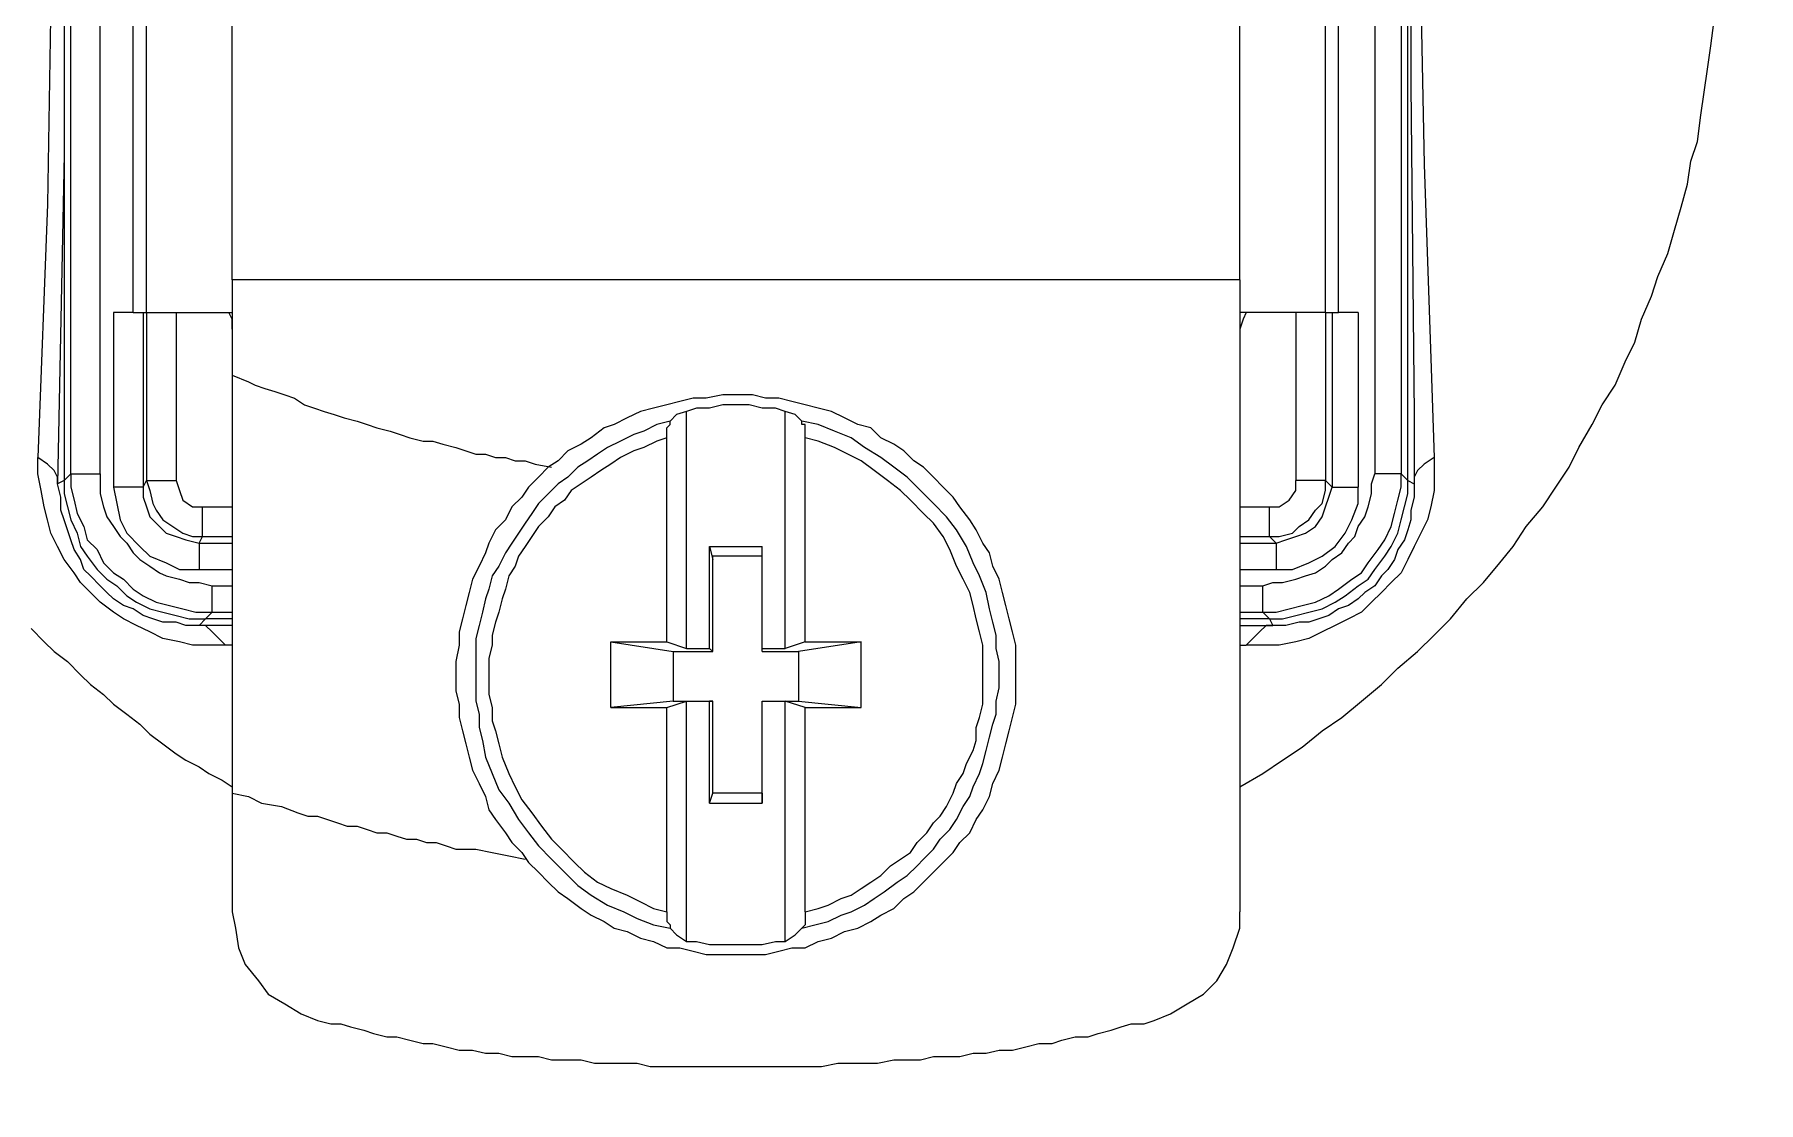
# Model space of a CAD drawing. Header units: millimetres. Extents: x 591978 to 1200763, y 19941 to 205918.
# Drawn here: x 1141454 to 1142012, y 77751 to 78097 of the extents above; entities that cross this region are included whole.
import ezdxf

# ---------------------------------------------------------------- set-up
doc = ezdxf.new("R2010")
doc.units = ezdxf.units.MM
doc.header["$LTSCALE"] = 790
doc.header["$MEASUREMENT"] = 0
doc.layers.add('0_AC_TOILET EX.A DUCT', color=21, linetype='Continuous', lineweight=13)
doc.layers.add('P', color=7, linetype='Continuous', lineweight=20)
doc.layers.add('WALL-EDGE', color=1, linetype='Continuous')

# ---------------------------------------------------------------- blocks, each defined once
blk = doc.blocks.new('274150p')
at = {"layer": 'P', "color": 40, "linetype": 'Continuous', "lineweight": -2}
for p, q in [((-43.45, 58.24, 0), (-43.45, -50.6, 0)), ((-43.45, 58.24, 0), (-43.45, -50.6, 0)), ((94.03, -50.6, 0), (94.03, 58.24, 0)), ((94.03, -50.6, 0), (94.03, 58.24, 0)), ((-42.78, -49.93, 0), (-42.78, 57.56, 0)), ((-39.75, -49.93, 0), (-39.75, 57.56, 0)), ((90.66, 57.56, 0), (90.66, -49.93, 0)), ((93.35, 57.56, 0), (93.35, -49.93, 0)), ((-36.38, -33.42, 0), (-36.38, 41.05, 0)), ((-35.03, -33.42, 0), (-35.03, 41.05, 0)), ((85.6, -33.42, 0), (85.6, 41.05, 0)), ((86.95, -33.42, 0), (86.95, 41.05, 0)), ((-26.27, -23.64, 0), (-26.27, 31.62, 0)), ((76.84, -23.64, 0), (76.84, 31.62, 0)), ((94.36, 15.11, 0), (94.36, -10.17, 0)), ((-43.45, 12.07, 0), (-43.45, -17.24, 0)), ((-44.8, -1.07, 0), (-45.14, -22.3, 0)), ((95.37, -1.07, 0), (95.71, -18.25, 0)), ((125.03, -6.12, 0), (125.36, -3.76, 0)), ((124.69, -8.48, 0), (125.03, -6.12, 0)), ((124.35, -10.84, 0), (124.69, -8.48, 0)), ((94.36, -10.17, 0), (94.7, -43.86, 0)), ((124.01, -13.2, 0), (124.35, -10.84, 0)), ((123.68, -15.89, 0), (124.01, -13.2, 0)), ((-43.45, -17.24, 0), (-44.13, -50.94, 0)), ((123, -17.92, 0), (123.68, -15.89, 0)), ((95.71, -18.25, 0), (96.38, -38.13, 0)), ((122.67, -20.28, 0), (123, -17.92, 0)), ((121.99, -22.63, 0), (122.67, -20.28, 0)), ((-45.14, -22.3, 0), (-46.15, -48.24, 0)), ((121.32, -24.99, 0), (121.99, -22.63, 0)), ((-26.27, -30.05, 0), (-26.27, -23.64, 0)), ((76.84, -30.05, 0), (76.84, -23.64, 0)), ((120.65, -27.35, 0), (121.32, -24.99, 0)), ((119.63, -29.71, 0), (120.65, -27.35, 0)), ((118.96, -31.73, 0), (119.63, -29.71, 0)), ((76.84, -30.05, 0), (-26.27, -30.05, 0)), ((-26.27, -30.05, 0), (-26.27, -39.82, 0)), ((76.84, -30.05, 0), (76.84, -94.74, 0)), ((117.95, -34.09, 0), (118.96, -31.73, 0)), ((-38.4, -33.42, 0), (-38.4, -51.28, 0)), ((-36.38, -33.42, 0), (-38.4, -33.42, 0)), ((-36.38, -33.42, 0), (-35.03, -33.42, 0)), ((-35.37, -33.42, 0), (-35.37, -51.28, 0)), ((-35.03, -33.42, 0), (-35.03, -50.6, 0)), ((-35.03, -33.42, 0), (-26.27, -33.42, 0)), ((-32, -33.42, 0), (-32, -50.6, 0)), ((-26.27, -34.09, 0), (-26.61, -33.42, 0)), ((85.6, -33.42, 0), (76.84, -33.42, 0)), ((77.51, -33.42, 0), (77.18, -34.09, 0)), ((82.57, -33.42, 0), (82.57, -50.6, 0)), ((85.6, -33.42, 0), (86.95, -33.42, 0)), ((85.6, -33.42, 0), (85.6, -50.6, 0)), ((86.28, -33.42, 0), (86.28, -51.28, 0)), ((88.97, -33.42, 0), (86.95, -33.42, 0)), ((88.97, -33.42, 0), (88.97, -51.28, 0)), ((-26.27, -35.1, 0), (-26.27, -34.09, 0)), ((77.18, -34.09, 0), (76.84, -35.1, 0)), ((117.28, -36.45, 0), (117.95, -34.09, 0)), ((116.26, -38.47, 0), (117.28, -36.45, 0)), ((96.38, -38.13, 0), (96.72, -48.24, 0)), ((115.25, -40.83, 0), (116.26, -38.47, 0)), ((-26.27, -39.82, 0), (-26.27, -82.61, 0)), ((-26.27, -39.82, 0), (-24.58, -40.49, 0)), ((-24.58, -40.49, 0), (-23.91, -40.83, 0)), ((-23.91, -40.83, 0), (-22.9, -41.17, 0)), ((-22.9, -41.17, 0), (-21.89, -41.5, 0)), ((-21.89, -41.5, 0), (-20.88, -41.84, 0)), ((-20.88, -41.84, 0), (-19.87, -42.18, 0)), ((-19.87, -42.18, 0), (-18.86, -42.85, 0)), ((20.9, -42.18, 0), (19.56, -42.51, 0)), ((22.25, -42.18, 0), (20.9, -42.18, 0)), ((23.94, -41.84, 0), (22.25, -42.18, 0)), ((25.29, -41.84, 0), (23.94, -41.84, 0)), ((26.97, -41.84, 0), (25.29, -41.84, 0)), ((28.32, -42.18, 0), (26.97, -41.84, 0)), ((29.67, -42.18, 0), (28.32, -42.18, 0)), ((31.01, -42.51, 0), (29.67, -42.18, 0)), ((113.91, -42.85, 0), (115.25, -40.83, 0)), ((-18.86, -42.85, 0), (-17.85, -43.19, 0)), ((-17.85, -43.19, 0), (-16.83, -43.53, 0)), ((-16.83, -43.53, 0), (-15.82, -43.86, 0)), ((-15.82, -43.86, 0), (-14.81, -44.2, 0)), ((15.51, -43.53, 0), (14.17, -44.2, 0)), ((16.86, -43.19, 0), (15.51, -43.53, 0)), ((18.21, -42.85, 0), (16.86, -43.19, 0)), ((19.56, -42.51, 0), (18.21, -42.85, 0)), ((19.22, -43.86, 0), (18.55, -44.54, 0)), ((20.23, -43.53, 0), (19.22, -43.86, 0)), ((21.24, -43.19, 0), (20.23, -43.53, 0)), ((20.23, -67.79, 0), (20.23, -43.53, 0)), ((22.59, -43.19, 0), (21.24, -43.19, 0)), ((23.94, -42.85, 0), (22.59, -43.19, 0)), ((25.29, -42.85, 0), (23.94, -42.85, 0)), ((26.63, -42.85, 0), (25.29, -42.85, 0)), ((27.98, -43.19, 0), (26.63, -42.85, 0)), ((29.33, -43.19, 0), (27.98, -43.19, 0)), ((30.34, -43.53, 0), (29.33, -43.19, 0)), ((31.35, -43.86, 0), (30.34, -43.53, 0)), ((30.34, -67.79, 0), (30.34, -43.53, 0)), ((32.36, -42.85, 0), (31.01, -42.51, 0)), ((32.02, -44.54, 0), (31.35, -43.86, 0)), ((33.71, -43.19, 0), (32.36, -42.85, 0)), ((35.06, -43.53, 0), (33.71, -43.19, 0)), ((36.41, -44.2, 0), (35.06, -43.53, 0)), ((94.7, -43.86, 0), (94.7, -50.94, 0)), ((112.9, -44.87, 0), (113.91, -42.85, 0)), ((-14.81, -44.2, 0), (-13.46, -44.54, 0)), ((-13.46, -44.54, 0), (-12.45, -44.87, 0)), ((-12.45, -44.87, 0), (-11.44, -45.21, 0)), ((-11.44, -45.21, 0), (-10.1, -45.55, 0)), ((-10.1, -45.55, 0), (-9.08, -45.88, 0)), ((11.81, -45.21, 0), (10.46, -46.22, 0)), ((12.82, -44.87, 0), (11.81, -45.21, 0)), ((14.17, -44.2, 0), (12.82, -44.87, 0)), ((15.85, -45.55, 0), (14.84, -45.88, 0)), ((17.2, -44.87, 0), (15.85, -45.55, 0)), ((18.55, -44.54, 0), (17.2, -44.87, 0)), ((18.21, -45.21, 0), (18.55, -44.87, 0)), ((18.21, -45.88, 0), (18.21, -45.21, 0)), ((18.55, -44.87, 0), (18.55, -44.54, 0)), ((18.55, -44.87, 0), (18.55, -44.87, 0)), ((32.02, -44.87, 0), (32.02, -44.54, 0)), ((33.71, -44.87, 0), (32.02, -44.54, 0)), ((32.36, -44.87, 0), (32.02, -44.87, 0)), ((32.36, -45.21, 0), (32.36, -44.87, 0)), ((32.36, -45.88, 0), (32.36, -45.21, 0)), ((35.39, -45.55, 0), (33.71, -44.87, 0)), ((37.08, -46.22, 0), (35.39, -45.55, 0)), ((37.75, -44.87, 0), (36.41, -44.2, 0)), ((39.1, -45.21, 0), (37.75, -44.87, 0)), ((40.11, -46.22, 0), (39.1, -45.21, 0)), ((111.55, -47.23, 0), (112.9, -44.87, 0)), ((-9.08, -45.88, 0), (-8.07, -46.22, 0)), ((-8.07, -46.22, 0), (-6.73, -46.56, 0)), ((-6.73, -46.56, 0), (-5.71, -46.56, 0)), ((-5.71, -46.56, 0), (-4.7, -46.89, 0)), ((-4.7, -46.89, 0), (-3.36, -47.23, 0)), ((-3.36, -47.23, 0), (-2.35, -47.57, 0)), ((-2.35, -47.57, 0), (-1.33, -47.91, 0)), ((8.1, -47.57, 0), (7.09, -48.58, 0)), ((9.45, -46.89, 0), (8.1, -47.57, 0)), ((10.46, -46.22, 0), (9.45, -46.89, 0)), ((12.14, -47.23, 0), (11.13, -47.91, 0)), ((13.49, -46.56, 0), (12.14, -47.23, 0)), ((14.84, -45.88, 0), (13.49, -46.56, 0)), ((14.84, -47.57, 0), (13.49, -48.24, 0)), ((15.85, -47.23, 0), (14.84, -47.57, 0)), ((17.2, -46.56, 0), (15.85, -47.23, 0)), ((18.21, -46.22, 0), (17.2, -46.56, 0)), ((18.21, -46.22, 0), (18.21, -45.88, 0)), ((18.21, -67.11, 0), (18.21, -46.22, 0)), ((32.36, -46.22, 0), (32.36, -45.88, 0)), ((33.71, -46.56, 0), (32.36, -46.22, 0)), ((32.36, -67.11, 0), (32.36, -46.22, 0)), ((35.39, -47.23, 0), (33.71, -46.56, 0)), ((36.74, -47.91, 0), (35.39, -47.23, 0)), ((38.43, -47.23, 0), (37.08, -46.22, 0)), ((40.11, -48.24, 0), (38.43, -47.23, 0)), ((41.46, -46.89, 0), (40.11, -46.22, 0)), ((42.47, -47.57, 0), (41.46, -46.89, 0)), ((43.48, -48.58, 0), (42.47, -47.57, 0)), ((110.54, -49.25, 0), (111.55, -47.23, 0)), ((-45.14, -48.92, 0), (-46.15, -48.24, 0)), ((-46.15, -49.93, 0), (-46.15, -48.24, 0)), ((-44.47, -49.59, 0), (-45.14, -48.92, 0)), ((-1.33, -47.91, 0), (-0.32, -47.91, 0)), ((-0.32, -47.91, 0), (0.69, -48.24, 0)), ((0.69, -48.24, 0), (1.7, -48.24, 0)), ((1.7, -48.24, 0), (2.71, -48.58, 0)), ((2.71, -48.58, 0), (3.72, -48.58, 0)), ((3.72, -48.58, 0), (4.73, -48.92, 0)), ((4.73, -48.92, 0), (6.42, -49.25, 0)), ((6.08, -49.25, 0), (5.07, -50.26, 0)), ((7.09, -48.58, 0), (6.08, -49.25, 0)), ((9.11, -49.25, 0), (8.1, -50.26, 0)), ((10.12, -48.58, 0), (9.11, -49.25, 0)), ((11.13, -47.91, 0), (10.12, -48.58, 0)), ((12.48, -48.92, 0), (11.47, -49.59, 0)), ((13.49, -48.24, 0), (12.48, -48.92, 0)), ((38.09, -48.58, 0), (36.74, -47.91, 0)), ((39.44, -49.59, 0), (38.09, -48.58, 0)), ((41.46, -49.25, 0), (40.11, -48.24, 0)), ((42.81, -50.26, 0), (41.46, -49.25, 0)), ((44.49, -49.25, 0), (43.48, -48.58, 0)), ((45.5, -50.26, 0), (44.49, -49.25, 0)), ((95.71, -48.92, 0), (95.04, -49.59, 0)), ((96.72, -48.24, 0), (95.71, -48.92, 0)), ((96.72, -48.24, 0), (96.72, -49.93, 0)), ((109.19, -51.28, 0), (110.54, -49.25, 0)), ((-45.81, -51.61, 0), (-46.15, -49.93, 0)), ((-44.13, -50.26, 0), (-44.47, -49.59, 0)), ((-44.13, -50.94, 0), (-44.13, -50.26, 0)), ((-43.45, -50.6, 0), (-44.13, -50.94, 0)), ((-43.79, -52.29, 0), (-44.13, -50.94, 0)), ((-42.78, -49.93, 0), (-43.45, -50.6, 0)), ((-43.45, -50.6, 0), (-43.45, -51.95, 0)), ((-43.45, -50.6, 0), (-43.45, -51.95, 0)), ((-42.78, -49.93, 0), (-39.75, -49.93, 0)), ((-42.78, -49.93, 0), (-42.78, -51.28, 0)), ((-39.75, -49.93, 0), (-39.75, -50.94, 0)), ((-39.75, -50.94, 0), (-39.75, -51.95, 0)), ((-35.37, -51.28, 0), (-35.03, -50.6, 0)), ((-35.03, -50.6, 0), (-34.69, -51.61, 0)), ((-35.03, -50.6, 0), (-32, -50.6, 0)), ((-32, -50.6, 0), (-31.66, -51.61, 0)), ((5.07, -50.26, 0), (4.06, -51.28, 0)), ((7.09, -50.94, 0), (6.08, -51.95, 0)), ((8.1, -50.26, 0), (7.09, -50.94, 0)), ((9.45, -50.94, 0), (8.44, -51.61, 0)), ((10.46, -50.26, 0), (9.45, -50.94, 0)), ((11.47, -49.59, 0), (10.46, -50.26, 0)), ((40.79, -50.6, 0), (39.44, -49.59, 0)), ((42.13, -51.61, 0), (40.79, -50.6, 0)), ((44.16, -51.61, 0), (42.81, -50.26, 0)), ((46.51, -51.28, 0), (45.5, -50.26, 0)), ((85.6, -50.6, 0), (82.57, -50.6, 0)), ((82.57, -51.61, 0), (82.57, -50.6, 0)), ((82.57, -50.6, 0), (82.57, -50.6, 0)), ((85.6, -51.61, 0), (85.6, -50.6, 0)), ((86.28, -51.28, 0), (85.6, -50.6, 0)), ((90.32, -50.94, 0), (90.66, -49.93, 0)), ((90.32, -51.95, 0), (90.32, -50.94, 0)), ((93.35, -49.93, 0), (90.66, -49.93, 0)), ((90.66, -49.93, 0), (90.66, -49.93, 0)), ((93.35, -51.28, 0), (93.35, -49.93, 0)), ((93.35, -49.93, 0), (94.03, -50.6, 0)), ((94.03, -51.95, 0), (94.03, -50.6, 0)), ((94.03, -50.6, 0), (94.7, -50.94, 0)), ((94.03, -51.95, 0), (94.03, -50.6, 0)), ((95.04, -49.59, 0), (94.7, -50.26, 0)), ((94.7, -50.26, 0), (94.7, -50.94, 0)), ((94.7, -50.94, 0), (94.7, -52.29, 0)), ((96.72, -49.93, 0), (96.72, -51.61, 0)), ((-45.48, -53.3, 0), (-45.81, -51.61, 0)), ((-43.79, -53.63, 0), (-43.79, -52.29, 0)), ((-43.45, -51.95, 0), (-43.12, -53.3, 0)), ((-43.45, -51.95, 0), (-43.12, -53.3, 0)), ((-42.78, -51.28, 0), (-42.44, -52.62, 0)), ((-42.44, -52.62, 0), (-42.11, -53.97, 0)), ((-39.75, -51.95, 0), (-39.41, -53.3, 0)), ((-35.37, -51.28, 0), (-38.4, -51.28, 0)), ((-38.4, -51.28, 0), (-38.06, -52.96, 0)), ((-35.37, -51.28, 0), (-35.37, -52.29, 0)), ((-35.37, -52.29, 0), (-35.03, -53.3, 0)), ((-34.69, -51.61, 0), (-34.36, -52.96, 0)), ((-31.66, -51.61, 0), (-31.32, -52.62, 0)), ((-31.32, -52.62, 0), (-30.31, -53.3, 0)), ((3.38, -52.29, 0), (2.37, -53.3, 0)), ((4.06, -51.28, 0), (3.38, -52.29, 0)), ((6.08, -51.95, 0), (5.07, -52.96, 0)), ((7.76, -52.62, 0), (6.75, -53.3, 0)), ((8.44, -51.61, 0), (7.76, -52.62, 0)), ((43.14, -52.62, 0), (42.13, -51.61, 0)), ((44.49, -53.97, 0), (43.14, -52.62, 0)), ((45.5, -52.96, 0), (44.16, -51.61, 0)), ((47.52, -52.29, 0), (46.51, -51.28, 0)), ((48.2, -53.3, 0), (47.52, -52.29, 0)), ((80.88, -53.3, 0), (81.89, -52.62, 0)), ((81.89, -52.62, 0), (82.57, -51.61, 0)), ((85.26, -52.96, 0), (85.6, -51.61, 0)), ((85.6, -53.3, 0), (85.94, -52.29, 0)), ((85.94, -52.29, 0), (86.28, -51.28, 0)), ((86.28, -51.28, 0), (86.28, -51.28, 0)), ((86.28, -51.28, 0), (88.97, -51.28, 0)), ((88.97, -52.96, 0), (88.97, -51.28, 0)), ((88.97, -51.28, 0), (88.97, -51.28, 0)), ((89.98, -53.3, 0), (90.32, -51.95, 0)), ((92.68, -53.97, 0), (93.01, -52.62, 0)), ((93.01, -52.62, 0), (93.35, -51.28, 0)), ((93.69, -53.3, 0), (94.03, -51.95, 0)), ((93.69, -53.3, 0), (94.03, -51.95, 0)), ((94.7, -52.29, 0), (94.36, -53.63, 0)), ((96.72, -51.61, 0), (96.38, -53.3, 0)), ((107.84, -53.3, 0), (109.19, -51.28, 0)), ((-45.14, -54.64, 0), (-45.48, -53.3, 0)), ((-44.8, -55.99, 0), (-45.14, -54.64, 0)), ((-43.45, -54.64, 0), (-43.79, -53.63, 0)), ((-43.12, -55.66, 0), (-43.45, -54.64, 0)), ((-43.12, -53.3, 0), (-42.78, -54.64, 0)), ((-43.12, -53.3, 0), (-42.78, -54.64, 0)), ((-42.78, -54.64, 0), (-42.11, -55.99, 0)), ((-42.78, -54.64, 0), (-42.11, -55.99, 0)), ((-42.11, -53.97, 0), (-41.43, -55.32, 0)), ((-39.41, -53.3, 0), (-39.07, -54.31, 0)), ((-39.07, -54.31, 0), (-38.4, -55.32, 0)), ((-38.06, -52.96, 0), (-37.73, -54.64, 0)), ((-37.73, -54.64, 0), (-37.05, -55.99, 0)), ((-35.03, -53.3, 0), (-34.69, -54.31, 0)), ((-34.69, -54.31, 0), (-33.68, -55.32, 0)), ((-34.36, -52.96, 0), (-34.02, -53.63, 0)), ((-34.02, -53.63, 0), (-33.35, -54.64, 0)), ((-33.35, -54.64, 0), (-32.33, -55.32, 0)), ((-30.31, -53.3, 0), (-29.3, -53.3, 0)), ((-29.3, -56.33, 0), (-29.3, -53.3, 0)), ((-29.3, -53.3, 0), (-26.27, -53.3, 0)), ((1.7, -54.64, 0), (0.69, -55.66, 0)), ((2.37, -53.3, 0), (1.7, -54.64, 0)), ((4.39, -53.97, 0), (3.72, -54.98, 0)), ((5.07, -52.96, 0), (4.39, -53.97, 0)), ((6.08, -54.31, 0), (5.07, -55.32, 0)), ((6.75, -53.3, 0), (6.08, -54.31, 0)), ((45.5, -54.98, 0), (44.49, -53.97, 0)), ((46.85, -54.31, 0), (45.5, -52.96, 0)), ((47.86, -55.66, 0), (46.85, -54.31, 0)), ((49.21, -54.64, 0), (48.2, -53.3, 0)), ((49.88, -55.66, 0), (49.21, -54.64, 0)), ((76.84, -53.3, 0), (79.87, -53.3, 0)), ((79.87, -56.33, 0), (79.87, -53.3, 0)), ((79.87, -53.3, 0), (80.88, -53.3, 0)), ((82.91, -55.32, 0), (83.92, -54.64, 0)), ((83.92, -54.64, 0), (84.59, -53.63, 0)), ((84.59, -53.63, 0), (85.26, -52.96, 0)), ((84.59, -55.32, 0), (85.26, -54.31, 0)), ((85.26, -54.31, 0), (85.6, -53.3, 0)), ((87.62, -55.99, 0), (88.3, -54.64, 0)), ((88.3, -54.64, 0), (88.97, -52.96, 0)), ((88.97, -55.32, 0), (89.64, -54.31, 0)), ((89.64, -54.31, 0), (89.98, -53.3, 0)), ((92.34, -55.32, 0), (92.68, -53.97, 0)), ((93.01, -55.99, 0), (93.35, -54.64, 0)), ((93.01, -55.99, 0), (93.35, -54.64, 0)), ((93.35, -54.64, 0), (93.69, -53.3, 0)), ((93.35, -54.64, 0), (93.69, -53.3, 0)), ((94.36, -54.64, 0), (94.03, -55.66, 0)), ((94.36, -53.63, 0), (94.36, -54.64, 0)), ((96.05, -54.64, 0), (95.37, -55.99, 0)), ((96.38, -53.3, 0), (96.05, -54.64, 0)), ((106.16, -55.32, 0), (107.84, -53.3, 0)), ((-44.13, -57.34, 0), (-44.8, -55.99, 0)), ((-42.78, -56.67, 0), (-43.12, -55.66, 0)), ((-42.11, -55.99, 0), (-41.77, -57.34, 0)), ((-42.11, -55.99, 0), (-41.77, -57.34, 0)), ((-41.43, -55.32, 0), (-41.1, -56.67, 0)), ((-38.4, -55.32, 0), (-37.73, -56.33, 0)), ((-37.73, -56.33, 0), (-37.05, -57, 0)), ((-37.05, -55.99, 0), (-35.7, -57.34, 0)), ((-33.68, -55.32, 0), (-33.01, -55.99, 0)), ((-33.01, -55.99, 0), (-32, -56.33, 0)), ((-32.33, -55.32, 0), (-31.32, -55.99, 0)), ((-32, -56.33, 0), (-30.99, -56.67, 0)), ((-31.32, -55.99, 0), (-30.31, -56.33, 0)), ((-30.31, -56.33, 0), (-29.3, -56.33, 0)), ((-29.64, -57, 0), (-29.3, -56.33, 0)), ((-29.3, -56.33, 0), (-26.27, -56.33, 0)), ((0.69, -55.66, 0), (0.01, -57, 0)), ((3.05, -55.99, 0), (2.37, -57, 0)), ((3.72, -54.98, 0), (3.05, -55.99, 0)), ((4.39, -56.33, 0), (3.72, -57.34, 0)), ((5.07, -55.32, 0), (4.39, -56.33, 0)), ((46.51, -56.33, 0), (45.5, -54.98, 0)), ((47.19, -57.68, 0), (46.51, -56.33, 0)), ((48.87, -57.34, 0), (47.86, -55.66, 0)), ((50.56, -57, 0), (49.88, -55.66, 0)), ((76.84, -56.33, 0), (79.87, -56.33, 0)), ((79.87, -56.33, 0), (80.88, -56.33, 0)), ((80.55, -57, 0), (79.87, -56.33, 0)), ((80.88, -56.33, 0), (82.23, -55.99, 0)), ((81.56, -56.67, 0), (82.57, -56.33, 0)), ((82.23, -55.99, 0), (82.91, -55.32, 0)), ((82.57, -56.33, 0), (83.58, -55.99, 0)), ((83.58, -55.99, 0), (84.59, -55.32, 0)), ((86.61, -57.34, 0), (87.62, -55.99, 0)), ((87.96, -57, 0), (88.63, -56.33, 0)), ((88.63, -56.33, 0), (88.97, -55.32, 0)), ((91.67, -56.67, 0), (92.34, -55.32, 0)), ((92.34, -57.34, 0), (93.01, -55.99, 0)), ((92.34, -57.34, 0), (93.01, -55.99, 0)), ((94.03, -55.66, 0), (93.69, -56.67, 0)), ((95.37, -55.99, 0), (94.7, -57.34, 0)), ((104.81, -57.34, 0), (106.16, -55.32, 0)), ((-43.45, -58.69, 0), (-44.13, -57.34, 0)), ((-42.44, -57.68, 0), (-42.78, -56.67, 0)), ((-41.77, -58.69, 0), (-42.44, -57.68, 0)), ((-41.77, -57.34, 0), (-41.1, -58.35, 0)), ((-41.77, -57.34, 0), (-41.1, -58.35, 0)), ((-41.1, -56.67, 0), (-40.08, -57.68, 0)), ((-40.08, -57.68, 0), (-39.41, -59.03, 0)), ((-37.05, -57, 0), (-36.38, -58.01, 0)), ((-36.38, -58.01, 0), (-35.7, -58.69, 0)), ((-35.7, -57.34, 0), (-34.69, -58.35, 0)), ((-30.99, -56.67, 0), (-29.64, -57, 0)), ((-29.64, -57, 0), (-29.64, -59.7, 0)), ((-29.64, -57, 0), (-26.27, -57, 0)), ((-29.64, -57, 0), (-29.64, -57, 0)), ((-0.32, -58.01, 0), (-1, -59.36, 0)), ((0.01, -57, 0), (-0.32, -58.01, 0)), ((1.7, -58.01, 0), (1.02, -59.36, 0)), ((2.37, -57, 0), (1.7, -58.01, 0)), ((3.72, -57.34, 0), (3.05, -58.35, 0)), ((22.59, -67.79, 0), (22.59, -57.34, 0)), ((22.59, -57.34, 0), (27.98, -57.34, 0)), ((22.59, -57.34, 0), (22.93, -58.69, 0)), ((27.98, -67.79, 0), (27.98, -57.34, 0)), ((27.98, -58.35, 0), (27.98, -57.34, 0)), ((47.86, -59.36, 0), (47.19, -57.68, 0)), ((49.55, -59.03, 0), (48.87, -57.34, 0)), ((51.23, -58.01, 0), (50.56, -57, 0)), ((51.57, -59.36, 0), (51.23, -58.01, 0)), ((76.84, -57, 0), (80.55, -57, 0)), ((80.55, -57, 0), (81.56, -56.67, 0)), ((80.55, -57, 0), (80.55, -59.7, 0)), ((85.26, -58.35, 0), (86.61, -57.34, 0)), ((86.28, -58.69, 0), (87.29, -58.01, 0)), ((87.29, -58.01, 0), (87.96, -57, 0)), ((89.98, -59.03, 0), (90.99, -57.68, 0)), ((90.99, -57.68, 0), (91.67, -56.67, 0)), ((91.67, -58.35, 0), (92.34, -57.34, 0)), ((91.67, -58.35, 0), (92.34, -57.34, 0)), ((93.01, -57.68, 0), (92.68, -58.69, 0)), ((93.69, -56.67, 0), (93.01, -57.68, 0)), ((94.7, -57.34, 0), (94.03, -58.69, 0)), ((103.46, -59.03, 0), (104.81, -57.34, 0)), ((-42.44, -60.04, 0), (-43.45, -58.69, 0)), ((-41.43, -59.7, 0), (-41.77, -58.69, 0)), ((-40.76, -60.37, 0), (-41.43, -59.7, 0)), ((-41.1, -58.35, 0), (-40.08, -59.7, 0)), ((-41.1, -58.35, 0), (-40.08, -59.7, 0)), ((-40.08, -59.7, 0), (-39.07, -60.71, 0)), ((-40.08, -59.7, 0), (-39.07, -60.71, 0)), ((-39.41, -59.03, 0), (-38.4, -60.04, 0)), ((-35.7, -58.69, 0), (-34.69, -59.36, 0)), ((-34.69, -58.35, 0), (-33.01, -59.03, 0)), ((-34.69, -59.36, 0), (-33.68, -60.04, 0)), ((-33.01, -59.03, 0), (-31.66, -59.7, 0)), ((-31.66, -59.7, 0), (-29.64, -59.7, 0)), ((-29.64, -59.7, 0), (-26.27, -59.7, 0)), ((-29.64, -59.7, 0), (-29.64, -59.7, 0)), ((-1, -59.36, 0), (-1.67, -60.71, 0)), ((1.02, -59.36, 0), (0.35, -60.37, 0)), ((2.71, -59.36, 0), (2.04, -60.37, 0)), ((3.05, -58.35, 0), (2.71, -59.36, 0)), ((27.98, -58.35, 0), (22.93, -58.35, 0)), ((22.93, -68.12, 0), (22.93, -58.35, 0)), ((27.98, -68.12, 0), (27.98, -58.35, 0)), ((48.54, -60.71, 0), (47.86, -59.36, 0)), ((50.22, -60.37, 0), (49.55, -59.03, 0)), ((52.24, -60.71, 0), (51.57, -59.36, 0)), ((76.84, -59.7, 0), (80.55, -59.7, 0)), ((80.55, -59.7, 0), (82.23, -59.7, 0)), ((82.23, -59.7, 0), (83.92, -59.03, 0)), ((83.92, -59.03, 0), (85.26, -58.35, 0)), ((84.59, -60.04, 0), (85.6, -59.36, 0)), ((85.6, -59.36, 0), (86.28, -58.69, 0)), ((89.31, -60.04, 0), (89.98, -59.03, 0)), ((89.98, -60.71, 0), (90.66, -59.7, 0)), ((89.98, -60.71, 0), (90.66, -59.7, 0)), ((90.66, -59.7, 0), (91.67, -58.35, 0)), ((90.66, -59.7, 0), (91.67, -58.35, 0)), ((92, -59.7, 0), (91.33, -60.37, 0)), ((92.68, -58.69, 0), (92, -59.7, 0)), ((94.03, -58.69, 0), (93.35, -60.04, 0)), ((101.78, -61.05, 0), (103.46, -59.03, 0)), ((-41.77, -61.05, 0), (-42.44, -60.04, 0)), ((-40.76, -62.06, 0), (-41.77, -61.05, 0)), ((-39.75, -61.38, 0), (-40.76, -60.37, 0)), ((-39.07, -62.06, 0), (-39.75, -61.38, 0)), ((-39.07, -60.71, 0), (-38.06, -61.38, 0)), ((-39.07, -60.71, 0), (-38.06, -61.38, 0)), ((-38.4, -60.04, 0), (-37.39, -60.71, 0)), ((-38.06, -61.38, 0), (-37.05, -62.4, 0)), ((-38.06, -61.38, 0), (-37.05, -62.4, 0)), ((-37.39, -60.71, 0), (-36.38, -61.72, 0)), ((-36.38, -61.72, 0), (-35.37, -62.4, 0)), ((-33.68, -60.04, 0), (-33.01, -60.37, 0)), ((-33.01, -60.37, 0), (-31.66, -60.71, 0)), ((-31.66, -60.71, 0), (-30.65, -61.05, 0)), ((-30.65, -61.05, 0), (-29.64, -61.05, 0)), ((-29.64, -61.05, 0), (-28.29, -61.38, 0)), ((-28.29, -64.08, 0), (-28.29, -61.38, 0)), ((-28.29, -61.38, 0), (-28.29, -61.38, 0)), ((-28.29, -61.38, 0), (-26.27, -61.38, 0)), ((-1.67, -60.71, 0), (-2.01, -62.06, 0)), ((0.01, -61.72, 0), (-0.32, -62.73, 0)), ((0.35, -60.37, 0), (0.01, -61.72, 0)), ((1.7, -61.72, 0), (1.36, -62.73, 0)), ((2.04, -60.37, 0), (1.7, -61.72, 0)), ((49.21, -62.06, 0), (48.54, -60.71, 0)), ((50.89, -62.06, 0), (50.22, -60.37, 0)), ((52.58, -62.06, 0), (52.24, -60.71, 0)), ((76.84, -61.38, 0), (79.2, -61.38, 0)), ((79.2, -61.38, 0), (80.21, -61.05, 0)), ((79.2, -64.08, 0), (79.2, -61.38, 0)), ((80.21, -61.05, 0), (81.22, -61.05, 0)), ((81.22, -61.05, 0), (82.57, -60.71, 0)), ((82.57, -60.71, 0), (83.58, -60.37, 0)), ((83.58, -60.37, 0), (84.59, -60.04, 0)), ((85.94, -62.4, 0), (86.95, -61.72, 0)), ((86.95, -61.72, 0), (88.3, -60.71, 0)), ((87.62, -62.4, 0), (88.97, -61.38, 0)), ((87.62, -62.4, 0), (88.97, -61.38, 0)), ((88.3, -60.71, 0), (89.31, -60.04, 0)), ((88.97, -61.38, 0), (89.98, -60.71, 0)), ((88.97, -61.38, 0), (89.98, -60.71, 0)), ((90.66, -61.38, 0), (89.64, -62.06, 0)), ((91.33, -60.37, 0), (90.66, -61.38, 0)), ((92.34, -61.05, 0), (91.33, -62.06, 0)), ((93.35, -60.04, 0), (92.34, -61.05, 0)), ((100.09, -62.73, 0), (101.78, -61.05, 0)), ((-39.75, -63.07, 0), (-40.76, -62.06, 0)), ((-38.4, -64.08, 0), (-39.75, -63.07, 0)), ((-38.4, -62.73, 0), (-39.07, -62.06, 0)), ((-37.39, -63.41, 0), (-38.4, -62.73, 0)), ((-36.38, -63.74, 0), (-37.39, -63.41, 0)), ((-37.05, -62.4, 0), (-36.04, -63.07, 0)), ((-37.05, -62.4, 0), (-36.04, -63.07, 0)), ((-36.04, -63.07, 0), (-34.69, -63.74, 0)), ((-36.04, -63.07, 0), (-34.69, -63.74, 0)), ((-35.37, -62.4, 0), (-34.02, -63.07, 0)), ((-34.02, -63.07, 0), (-32.67, -63.41, 0)), ((-32.67, -63.41, 0), (-31.32, -63.74, 0)), ((-2.35, -63.41, 0), (-2.68, -64.75, 0)), ((-2.01, -62.06, 0), (-2.35, -63.41, 0)), ((-0.32, -62.73, 0), (-0.66, -64.08, 0)), ((1.36, -62.73, 0), (1.02, -64.08, 0)), ((49.55, -63.41, 0), (49.21, -62.06, 0)), ((49.88, -64.75, 0), (49.55, -63.41, 0)), ((51.23, -63.74, 0), (50.89, -62.06, 0)), ((52.92, -63.41, 0), (52.58, -62.06, 0)), ((53.25, -64.75, 0), (52.92, -63.41, 0)), ((81.89, -63.74, 0), (83.24, -63.41, 0)), ((83.24, -63.41, 0), (84.59, -63.07, 0)), ((84.59, -63.07, 0), (85.94, -62.4, 0)), ((85.26, -63.74, 0), (86.61, -63.07, 0)), ((85.26, -63.74, 0), (86.61, -63.07, 0)), ((86.61, -63.07, 0), (87.62, -62.4, 0)), ((86.61, -63.07, 0), (87.62, -62.4, 0)), ((87.96, -63.41, 0), (86.95, -63.74, 0)), ((88.97, -62.73, 0), (87.96, -63.41, 0)), ((89.64, -62.06, 0), (88.97, -62.73, 0)), ((90.32, -63.07, 0), (89.31, -64.08, 0)), ((91.33, -62.06, 0), (90.32, -63.07, 0)), ((98.41, -64.75, 0), (100.09, -62.73, 0)), ((-37.39, -64.75, 0), (-38.4, -64.08, 0)), ((-36.04, -65.43, 0), (-37.39, -64.75, 0)), ((-35.37, -64.42, 0), (-36.38, -63.74, 0)), ((-34.36, -64.75, 0), (-35.37, -64.42, 0)), ((-34.69, -63.74, 0), (-33.35, -64.08, 0)), ((-34.69, -63.74, 0), (-33.35, -64.08, 0)), ((-33.35, -65.09, 0), (-34.36, -64.75, 0)), ((-33.35, -64.08, 0), (-32, -64.42, 0)), ((-33.35, -64.08, 0), (-32, -64.42, 0)), ((-32, -65.09, 0), (-33.35, -65.09, 0)), ((-32, -64.42, 0), (-30.65, -64.75, 0)), ((-32, -64.42, 0), (-30.65, -64.75, 0)), ((-30.99, -65.43, 0), (-32, -65.09, 0)), ((-31.32, -63.74, 0), (-29.98, -64.08, 0)), ((-30.65, -64.75, 0), (-28.97, -64.75, 0)), ((-30.65, -64.75, 0), (-28.97, -64.75, 0)), ((-29.98, -64.08, 0), (-28.29, -64.08, 0)), ((-28.97, -64.75, 0), (-29.64, -65.43, 0)), ((-28.29, -64.08, 0), (-28.97, -64.75, 0)), ((-26.27, -64.75, 0), (-28.97, -64.75, 0)), ((-26.27, -64.75, 0), (-28.97, -64.75, 0)), ((-28.29, -64.08, 0), (-26.27, -64.08, 0)), ((-2.68, -64.75, 0), (-3.02, -66.1, 0)), ((-0.66, -64.08, 0), (-1, -65.43, 0)), ((0.69, -65.09, 0), (0.35, -66.44, 0)), ((1.02, -64.08, 0), (0.69, -65.09, 0)), ((50.22, -66.1, 0), (49.88, -64.75, 0)), ((51.57, -65.09, 0), (51.23, -63.74, 0)), ((51.91, -66.44, 0), (51.57, -65.09, 0)), ((53.59, -66.1, 0), (53.25, -64.75, 0)), ((76.84, -64.08, 0), (79.2, -64.08, 0)), ((79.87, -64.75, 0), (76.84, -64.75, 0)), ((79.87, -64.75, 0), (76.84, -64.75, 0)), ((79.2, -64.08, 0), (80.55, -64.08, 0)), ((79.2, -64.08, 0), (79.87, -64.75, 0)), ((79.87, -64.75, 0), (81.22, -64.75, 0)), ((79.87, -64.75, 0), (81.22, -64.75, 0)), ((79.87, -64.75, 0), (80.21, -65.43, 0)), ((80.55, -64.08, 0), (81.89, -63.74, 0)), ((81.22, -64.75, 0), (82.57, -64.42, 0)), ((81.22, -64.75, 0), (82.57, -64.42, 0)), ((82.91, -65.09, 0), (81.56, -65.43, 0)), ((82.57, -64.42, 0), (83.92, -64.08, 0)), ((82.57, -64.42, 0), (83.92, -64.08, 0)), ((83.92, -65.09, 0), (82.91, -65.09, 0)), ((83.92, -64.08, 0), (85.26, -63.74, 0)), ((83.92, -64.08, 0), (85.26, -63.74, 0)), ((84.93, -64.75, 0), (83.92, -65.09, 0)), ((85.94, -64.42, 0), (84.93, -64.75, 0)), ((86.95, -63.74, 0), (85.94, -64.42, 0)), ((87.96, -64.75, 0), (86.61, -65.43, 0)), ((89.31, -64.08, 0), (87.96, -64.75, 0)), ((96.72, -66.44, 0), (98.41, -64.75, 0)), ((-46.82, -65.76, 0), (-45.48, -67.11, 0)), ((-34.69, -66.1, 0), (-36.04, -65.43, 0)), ((-33.35, -66.78, 0), (-34.69, -66.1, 0)), ((-31.66, -67.11, 0), (-33.35, -66.78, 0)), ((-29.64, -65.43, 0), (-30.99, -65.43, 0)), ((-28.97, -65.43, 0), (-29.64, -65.43, 0)), ((-26.27, -65.43, 0), (-29.64, -65.43, 0)), ((-28.29, -66.1, 0), (-28.97, -65.43, 0)), ((-27.62, -66.78, 0), (-28.29, -66.1, 0)), ((-26.94, -67.45, 0), (-27.62, -66.78, 0)), ((-3.02, -66.1, 0), (-3.02, -67.45, 0)), ((-1, -65.43, 0), (-1.33, -66.78, 0)), ((-1.33, -66.78, 0), (-1.33, -68.12, 0)), ((0.35, -66.44, 0), (0.35, -67.45, 0)), ((50.56, -67.45, 0), (50.22, -66.1, 0)), ((51.91, -67.79, 0), (51.91, -66.44, 0)), ((53.93, -67.45, 0), (53.59, -66.1, 0)), ((76.84, -65.43, 0), (80.21, -65.43, 0)), ((78.19, -66.78, 0), (77.51, -67.45, 0)), ((78.86, -66.1, 0), (78.19, -66.78, 0)), ((79.54, -65.43, 0), (78.86, -66.1, 0)), ((80.21, -65.43, 0), (79.54, -65.43, 0)), ((81.56, -65.43, 0), (80.21, -65.43, 0)), ((83.92, -66.78, 0), (82.57, -67.11, 0)), ((85.26, -66.1, 0), (83.92, -66.78, 0)), ((86.61, -65.43, 0), (85.26, -66.1, 0)), ((95.04, -68.12, 0), (96.72, -66.44, 0)), ((-45.48, -67.11, 0), (-44.47, -68.12, 0)), ((-44.47, -68.12, 0), (-43.12, -69.13, 0)), ((-30.31, -67.45, 0), (-31.66, -67.11, 0)), ((-28.63, -67.45, 0), (-30.31, -67.45, 0)), ((-26.94, -67.45, 0), (-28.63, -67.45, 0)), ((-26.27, -67.45, 0), (-26.94, -67.45, 0)), ((-3.02, -67.45, 0), (-3.36, -69.13, 0)), ((-1.33, -68.12, 0), (-1.33, -69.13, 0)), ((0.35, -67.45, 0), (0.01, -68.8, 0)), ((0.01, -68.8, 0), (0.01, -70.15, 0)), ((12.48, -67.11, 0), (18.21, -67.11, 0)), ((12.48, -73.85, 0), (12.48, -67.11, 0)), ((12.48, -67.11, 0), (18.88, -68.12, 0)), ((18.21, -67.11, 0), (20.23, -67.79, 0)), ((18.88, -68.12, 0), (18.88, -73.18, 0)), ((18.88, -68.12, 0), (22.93, -68.12, 0)), ((20.23, -67.79, 0), (22.59, -67.79, 0)), ((22.93, -68.12, 0), (22.59, -67.79, 0)), ((27.98, -67.79, 0), (30.34, -67.79, 0)), ((27.98, -68.12, 0), (27.98, -67.79, 0)), ((27.98, -68.12, 0), (31.69, -68.12, 0)), ((32.36, -67.11, 0), (30.34, -67.79, 0)), ((38.09, -67.11, 0), (31.69, -68.12, 0)), ((31.69, -68.12, 0), (31.69, -73.18, 0)), ((32.36, -67.11, 0), (38.09, -67.11, 0)), ((38.09, -73.85, 0), (38.09, -67.11, 0)), ((50.56, -68.46, 0), (50.56, -67.45, 0)), ((50.56, -69.81, 0), (50.56, -68.46, 0)), ((52.24, -69.13, 0), (51.91, -67.79, 0)), ((53.93, -69.13, 0), (53.93, -67.45, 0)), ((76.84, -67.45, 0), (77.51, -67.45, 0)), ((79.2, -67.45, 0), (77.51, -67.45, 0)), ((80.88, -67.45, 0), (79.2, -67.45, 0)), ((82.57, -67.11, 0), (80.88, -67.45, 0)), ((93.01, -69.81, 0), (95.04, -68.12, 0)), ((-43.12, -69.13, 0), (-41.77, -70.48, 0)), ((-41.77, -70.48, 0), (-40.76, -71.49, 0)), ((-3.36, -69.13, 0), (-3.36, -70.48, 0)), ((-3.36, -70.48, 0), (-3.36, -72.17, 0)), ((-1.33, -69.13, 0), (-1.33, -70.48, 0)), ((-1.33, -70.48, 0), (-1.33, -71.83, 0)), ((0.01, -70.15, 0), (0.01, -71.16, 0)), ((50.56, -71.16, 0), (50.56, -69.81, 0)), ((52.24, -70.48, 0), (52.24, -69.13, 0)), ((52.24, -71.83, 0), (52.24, -70.48, 0)), ((53.93, -70.48, 0), (53.93, -69.13, 0)), ((53.93, -72.17, 0), (53.93, -70.48, 0)), ((91.33, -71.49, 0), (93.01, -69.81, 0)), ((-40.76, -71.49, 0), (-39.41, -72.5, 0)), ((-3.36, -72.17, 0), (-3.02, -73.51, 0)), ((-1.33, -71.83, 0), (-1.33, -73.18, 0)), ((0.01, -71.16, 0), (0.01, -72.5, 0)), ((50.56, -72.17, 0), (50.56, -71.16, 0)), ((50.56, -73.51, 0), (50.56, -72.17, 0)), ((51.91, -73.18, 0), (52.24, -71.83, 0)), ((53.93, -73.51, 0), (53.93, -72.17, 0)), ((89.31, -73.18, 0), (91.33, -71.49, 0)), ((-39.41, -72.5, 0), (-38.4, -73.51, 0)), ((-38.4, -73.51, 0), (-37.05, -74.53, 0)), ((-3.02, -73.51, 0), (-3.02, -74.86, 0)), ((-1.33, -73.18, 0), (-1, -74.53, 0)), ((0.01, -72.5, 0), (0.35, -73.85, 0)), ((0.35, -73.85, 0), (0.35, -75.2, 0)), ((18.88, -73.18, 0), (12.48, -73.85, 0)), ((12.48, -73.85, 0), (18.21, -73.85, 0)), ((18.21, -73.85, 0), (20.23, -73.18, 0)), ((18.21, -94.74, 0), (18.21, -73.85, 0)), ((18.88, -73.18, 0), (22.93, -73.18, 0)), ((20.23, -97.78, 0), (20.23, -73.18, 0)), ((20.23, -73.18, 0), (22.59, -73.18, 0)), ((22.93, -73.18, 0), (22.59, -73.18, 0)), ((22.59, -83.62, 0), (22.59, -73.18, 0)), ((22.93, -82.61, 0), (22.93, -73.18, 0)), ((27.98, -73.18, 0), (30.34, -73.18, 0)), ((27.98, -73.18, 0), (31.69, -73.18, 0)), ((27.98, -73.18, 0), (27.98, -73.18, 0)), ((27.98, -83.62, 0), (27.98, -73.18, 0)), ((27.98, -82.61, 0), (27.98, -73.18, 0)), ((30.34, -97.78, 0), (30.34, -73.18, 0)), ((32.36, -73.85, 0), (30.34, -73.18, 0)), ((31.69, -73.18, 0), (38.09, -73.85, 0)), ((32.36, -73.85, 0), (38.09, -73.85, 0)), ((32.36, -94.74, 0), (32.36, -73.85, 0)), ((50.22, -74.86, 0), (50.56, -73.51, 0)), ((51.91, -74.53, 0), (51.91, -73.18, 0)), ((53.59, -74.86, 0), (53.93, -73.51, 0)), ((87.29, -74.86, 0), (89.31, -73.18, 0)), ((-37.05, -74.53, 0), (-35.7, -75.54, 0)), ((-35.7, -75.54, 0), (-34.69, -76.55, 0)), ((-3.02, -74.86, 0), (-2.68, -76.21, 0)), ((-1, -74.53, 0), (-1, -75.87, 0)), ((0.35, -75.2, 0), (0.69, -76.21, 0)), ((49.88, -75.87, 0), (50.22, -74.86, 0)), ((51.23, -76.88, 0), (51.57, -75.54, 0)), ((51.57, -75.54, 0), (51.91, -74.53, 0)), ((53.25, -76.21, 0), (53.59, -74.86, 0)), ((85.26, -76.21, 0), (87.29, -74.86, 0)), ((-34.69, -76.55, 0), (-33.35, -77.56, 0)), ((-33.35, -77.56, 0), (-32, -78.57, 0)), ((-2.68, -76.21, 0), (-2.35, -77.56, 0)), ((-2.35, -77.56, 0), (-2.01, -78.91, 0)), ((-1, -75.87, 0), (-0.66, -77.22, 0)), ((-0.66, -77.22, 0), (-0.32, -78.91, 0)), ((0.69, -76.21, 0), (1.02, -77.56, 0)), ((1.02, -77.56, 0), (1.36, -78.91, 0)), ((49.55, -78.23, 0), (49.88, -77.22, 0)), ((49.88, -77.22, 0), (49.88, -75.87, 0)), ((50.89, -78.23, 0), (51.23, -76.88, 0)), ((52.58, -78.91, 0), (52.92, -77.56, 0)), ((52.92, -77.56, 0), (53.25, -76.21, 0)), ((83.24, -77.9, 0), (85.26, -76.21, 0)), ((-32, -78.57, 0), (-30.99, -79.24, 0)), ((-30.99, -79.24, 0), (-29.64, -79.92, 0)), ((-2.01, -78.91, 0), (-1.67, -80.25, 0)), ((-0.32, -78.91, 0), (0.35, -80.59, 0)), ((1.36, -78.91, 0), (2.04, -80.59, 0)), ((48.87, -79.58, 0), (49.55, -78.23, 0)), ((50.56, -79.58, 0), (50.89, -78.23, 0)), ((52.24, -80.25, 0), (52.58, -78.91, 0)), ((79.2, -80.59, 0), (81.22, -79.24, 0)), ((81.22, -79.24, 0), (83.24, -77.9, 0)), ((-29.64, -79.92, 0), (-28.63, -80.59, 0)), ((-28.63, -80.59, 0), (-27.28, -81.26, 0)), ((-1.67, -80.25, 0), (-1, -81.6, 0)), ((0.35, -80.59, 0), (1.02, -82.28, 0)), ((2.04, -80.59, 0), (2.71, -81.94, 0)), ((47.86, -81.6, 0), (48.54, -80.59, 0)), ((48.54, -80.59, 0), (48.87, -79.58, 0)), ((49.55, -81.94, 0), (50.22, -80.59, 0)), ((50.22, -80.59, 0), (50.56, -79.58, 0)), ((51.57, -81.6, 0), (52.24, -80.25, 0)), ((76.84, -81.94, 0), (79.2, -80.59, 0)), ((-27.28, -81.26, 0), (-26.27, -81.94, 0)), ((-26.27, -82.61, 0), (-24.58, -82.95, 0)), ((-26.27, -82.61, 0), (-26.27, -94.74, 0)), ((-1, -81.6, 0), (-0.32, -82.95, 0)), ((1.02, -82.28, 0), (2.04, -83.62, 0)), ((2.71, -81.94, 0), (3.38, -83.29, 0)), ((22.59, -83.62, 0), (22.93, -82.61, 0)), ((27.98, -82.61, 0), (22.93, -82.61, 0)), ((27.98, -82.61, 0), (27.98, -83.62, 0)), ((46.85, -83.96, 0), (47.52, -82.61, 0)), ((47.52, -82.61, 0), (47.86, -81.6, 0)), ((49.21, -82.95, 0), (49.55, -81.94, 0)), ((51.23, -82.95, 0), (51.57, -81.6, 0)), ((-24.58, -82.95, 0), (-23.24, -83.62, 0)), ((-23.24, -83.62, 0), (-21.22, -83.96, 0)), ((-21.22, -83.96, 0), (-19.53, -84.63, 0)), ((-19.53, -84.63, 0), (-18.52, -84.97, 0)), ((-0.32, -82.95, 0), (0.01, -84.3, 0)), ((0.01, -84.3, 0), (0.69, -85.31, 0)), ((2.04, -83.62, 0), (3.05, -85.31, 0)), ((3.38, -83.29, 0), (4.39, -84.63, 0)), ((4.39, -84.63, 0), (5.4, -85.98, 0)), ((22.59, -83.62, 0), (27.98, -83.62, 0)), ((46.18, -84.97, 0), (46.85, -83.96, 0)), ((47.86, -85.31, 0), (48.54, -83.96, 0)), ((48.54, -83.96, 0), (49.21, -82.95, 0)), ((49.88, -85.31, 0), (50.56, -84.3, 0)), ((50.56, -84.3, 0), (51.23, -82.95, 0)), ((-18.52, -84.97, 0), (-17.51, -84.97, 0)), ((-17.51, -84.97, 0), (-16.5, -85.31, 0)), ((-16.5, -85.31, 0), (-15.49, -85.65, 0)), ((-15.49, -85.65, 0), (-14.48, -85.98, 0)), ((-14.48, -85.98, 0), (-13.46, -85.98, 0)), ((-13.46, -85.98, 0), (-12.45, -86.32, 0)), ((-12.45, -86.32, 0), (-11.44, -86.66, 0)), ((0.69, -85.31, 0), (1.7, -86.66, 0)), ((3.05, -85.31, 0), (4.06, -86.66, 0)), ((5.4, -85.98, 0), (6.42, -87.33, 0)), ((44.83, -86.66, 0), (45.5, -85.65, 0)), ((45.5, -85.65, 0), (46.18, -84.97, 0)), ((46.18, -87.33, 0), (47.19, -86.32, 0)), ((47.19, -86.32, 0), (47.86, -85.31, 0)), ((49.21, -86.66, 0), (49.88, -85.31, 0)), ((-11.44, -86.66, 0), (-10.43, -86.66, 0)), ((-10.43, -86.66, 0), (-9.42, -86.99, 0)), ((-9.42, -86.99, 0), (-8.41, -87.33, 0)), ((-8.41, -87.33, 0), (-7.4, -87.33, 0)), ((-7.4, -87.33, 0), (-6.39, -87.67, 0)), ((-6.39, -87.67, 0), (-5.38, -87.67, 0)), ((-5.38, -87.67, 0), (-4.37, -88, 0)), ((-4.37, -88, 0), (-3.36, -88.34, 0)), ((1.7, -86.66, 0), (2.37, -87.67, 0)), ((2.37, -87.67, 0), (3.38, -88.68, 0)), ((4.06, -86.66, 0), (5.07, -88, 0)), ((5.07, -88, 0), (6.42, -89.35, 0)), ((6.42, -87.33, 0), (7.43, -88.34, 0)), ((43.14, -88.68, 0), (43.82, -87.67, 0)), ((43.82, -87.67, 0), (44.83, -86.66, 0)), ((45.5, -88.34, 0), (46.18, -87.33, 0)), ((47.52, -88.68, 0), (48.2, -87.67, 0)), ((48.2, -87.67, 0), (49.21, -86.66, 0)), ((-3.36, -88.34, 0), (-1.33, -88.34, 0)), ((-1.33, -88.34, 0), (0.35, -88.68, 0)), ((0.35, -88.68, 0), (2.04, -89.01, 0)), ((2.04, -89.01, 0), (3.72, -89.35, 0)), ((3.38, -88.68, 0), (4.06, -89.69, 0)), ((4.06, -89.69, 0), (5.07, -90.7, 0)), ((6.42, -89.35, 0), (7.76, -90.7, 0)), ((7.43, -88.34, 0), (8.77, -89.69, 0)), ((8.77, -89.69, 0), (9.79, -90.7, 0)), ((41.12, -90.03, 0), (42.13, -89.35, 0)), ((42.13, -89.35, 0), (43.14, -88.68, 0)), ((43.82, -90.03, 0), (44.49, -89.35, 0)), ((44.49, -89.35, 0), (45.5, -88.34, 0)), ((45.5, -90.7, 0), (46.51, -89.69, 0)), ((46.51, -89.69, 0), (47.52, -88.68, 0)), ((5.07, -90.7, 0), (6.08, -91.71, 0)), ((6.08, -91.71, 0), (7.09, -92.72, 0)), ((7.76, -90.7, 0), (9.11, -92.05, 0)), ((9.79, -90.7, 0), (11.13, -91.71, 0)), ((11.13, -91.71, 0), (12.48, -92.38, 0)), ((38.09, -92.38, 0), (39.1, -91.71, 0)), ((39.1, -91.71, 0), (40.11, -91.04, 0)), ((40.11, -91.04, 0), (41.12, -90.03, 0)), ((40.45, -92.72, 0), (41.8, -91.71, 0)), ((41.8, -91.71, 0), (42.81, -91.04, 0)), ((42.81, -91.04, 0), (43.82, -90.03, 0)), ((43.48, -92.72, 0), (44.49, -91.71, 0)), ((44.49, -91.71, 0), (45.5, -90.7, 0)), ((7.09, -92.72, 0), (8.1, -93.4, 0)), ((8.1, -93.4, 0), (9.45, -94.41, 0)), ((9.11, -92.05, 0), (10.46, -93.06, 0)), ((10.46, -93.06, 0), (12.14, -94.07, 0)), ((12.48, -92.38, 0), (14.17, -93.06, 0)), ((14.17, -93.06, 0), (15.51, -93.73, 0)), ((34.72, -94.07, 0), (36.07, -93.4, 0)), ((36.07, -93.4, 0), (37.08, -93.06, 0)), ((37.08, -93.06, 0), (38.09, -92.38, 0)), ((38.43, -94.07, 0), (39.44, -93.4, 0)), ((39.44, -93.4, 0), (40.45, -92.72, 0)), ((41.46, -94.41, 0), (42.47, -93.4, 0)), ((42.47, -93.4, 0), (43.48, -92.72, 0)), ((-26.27, -94.74, 0), (-25.93, -96.43, 0)), ((9.45, -94.41, 0), (10.46, -95.08, 0)), ((10.46, -95.08, 0), (11.81, -95.75, 0)), ((12.14, -94.07, 0), (13.83, -94.74, 0)), ((13.83, -94.74, 0), (15.18, -95.42, 0)), ((15.51, -93.73, 0), (16.86, -94.41, 0)), ((16.86, -94.41, 0), (18.21, -94.74, 0)), ((18.21, -94.74, 0), (18.21, -95.42, 0)), ((32.36, -94.74, 0), (33.71, -94.41, 0)), ((32.36, -94.74, 0), (32.36, -95.42, 0)), ((33.71, -94.41, 0), (34.72, -94.07, 0)), ((34.72, -95.75, 0), (36.07, -95.08, 0)), ((36.07, -95.08, 0), (37.08, -94.74, 0)), ((37.08, -94.74, 0), (38.43, -94.07, 0)), ((39.1, -95.75, 0), (40.11, -95.08, 0)), ((40.11, -95.08, 0), (41.46, -94.41, 0)), ((76.84, -96.43, 0), (76.84, -94.74, 0)), ((-25.93, -96.43, 0), (-25.6, -98.45, 0)), ((11.81, -95.75, 0), (12.82, -96.43, 0)), ((12.82, -96.43, 0), (14.17, -96.76, 0)), ((14.17, -96.76, 0), (15.51, -97.44, 0)), ((15.18, -95.42, 0), (16.86, -96.09, 0)), ((16.86, -96.09, 0), (18.55, -96.43, 0)), ((18.21, -95.42, 0), (18.21, -95.75, 0)), ((18.21, -95.75, 0), (18.55, -96.09, 0)), ((18.55, -96.09, 0), (18.55, -96.43, 0)), ((18.55, -96.43, 0), (18.55, -96.43, 0)), ((18.55, -96.43, 0), (19.22, -97.1, 0)), ((31.35, -97.1, 0), (32.02, -96.43, 0)), ((32.02, -96.43, 0), (33.37, -96.09, 0)), ((32.36, -96.09, 0), (32.02, -96.43, 0)), ((32.02, -96.43, 0), (32.02, -96.43, 0)), ((32.36, -95.42, 0), (32.36, -95.75, 0)), ((32.36, -95.75, 0), (32.36, -96.09, 0)), ((33.37, -96.09, 0), (34.72, -95.75, 0)), ((35.06, -97.44, 0), (36.41, -96.76, 0)), ((36.41, -96.76, 0), (37.75, -96.43, 0)), ((37.75, -96.43, 0), (39.1, -95.75, 0)), ((76.17, -98.45, 0), (76.84, -96.43, 0)), ((-25.6, -98.45, 0), (-24.92, -100.13, 0)), ((15.51, -97.44, 0), (16.86, -97.78, 0)), ((16.86, -97.78, 0), (18.21, -98.45, 0)), ((18.21, -98.45, 0), (19.56, -98.45, 0)), ((19.22, -97.1, 0), (20.23, -97.78, 0)), ((19.56, -98.45, 0), (20.9, -98.79, 0)), ((20.23, -97.78, 0), (21.24, -97.78, 0)), ((20.9, -98.79, 0), (22.25, -99.12, 0)), ((21.24, -97.78, 0), (22.59, -98.11, 0)), ((22.59, -98.11, 0), (23.94, -98.11, 0)), ((23.94, -98.11, 0), (25.29, -98.11, 0)), ((25.29, -98.11, 0), (26.63, -98.11, 0)), ((26.63, -98.11, 0), (27.98, -98.11, 0)), ((27.98, -98.11, 0), (29.33, -97.78, 0)), ((28.32, -99.12, 0), (29.67, -98.79, 0)), ((29.33, -97.78, 0), (30.34, -97.78, 0)), ((29.67, -98.79, 0), (31.01, -98.45, 0)), ((30.34, -97.78, 0), (31.35, -97.1, 0)), ((31.01, -98.45, 0), (32.36, -98.45, 0)), ((32.36, -98.45, 0), (33.71, -97.78, 0)), ((33.71, -97.78, 0), (35.06, -97.44, 0)), ((75.49, -100.13, 0), (76.17, -98.45, 0)), ((-24.92, -100.13, 0), (-23.57, -101.82, 0)), ((22.25, -99.12, 0), (23.94, -99.12, 0)), ((23.94, -99.12, 0), (25.29, -99.12, 0)), ((25.29, -99.12, 0), (26.97, -99.12, 0)), ((26.97, -99.12, 0), (28.32, -99.12, 0)), ((74.48, -101.82, 0), (75.49, -100.13, 0)), ((-23.57, -101.82, 0), (-22.56, -103.17, 0)), ((73.13, -103.17, 0), (74.48, -101.82, 0)), ((-22.56, -103.17, 0), (-20.88, -104.18, 0)), ((71.45, -104.18, 0), (73.13, -103.17, 0)), ((-20.88, -104.18, 0), (-19.19, -105.19, 0)), ((-19.19, -105.19, 0), (-17.51, -105.86, 0)), ((68.08, -105.86, 0), (69.76, -105.19, 0)), ((69.76, -105.19, 0), (71.45, -104.18, 0)), ((-17.51, -105.86, 0), (-16.16, -106.2, 0)), ((-16.16, -106.2, 0), (-15.15, -106.2, 0)), ((-15.15, -106.2, 0), (-14.14, -106.54, 0)), ((-14.14, -106.54, 0), (-12.79, -106.87, 0)), ((-12.79, -106.87, 0), (-11.78, -107.21, 0)), ((-11.78, -107.21, 0), (-10.43, -107.55, 0)), ((-10.43, -107.55, 0), (-9.42, -107.55, 0)), ((-9.42, -107.55, 0), (-8.07, -107.88, 0)), ((58.64, -107.88, 0), (59.99, -107.55, 0)), ((59.99, -107.55, 0), (61.34, -107.55, 0)), ((61.34, -107.55, 0), (62.35, -107.21, 0)), ((62.35, -107.21, 0), (63.7, -106.87, 0)), ((63.7, -106.87, 0), (64.71, -106.54, 0)), ((64.71, -106.54, 0), (65.72, -106.2, 0)), ((65.72, -106.2, 0), (67.07, -106.2, 0)), ((67.07, -106.2, 0), (68.08, -105.86, 0)), ((-8.07, -107.88, 0), (-6.73, -108.22, 0)), ((-6.73, -108.22, 0), (-5.71, -108.22, 0)), ((-5.71, -108.22, 0), (-4.37, -108.56, 0)), ((-4.37, -108.56, 0), (-3.02, -108.9, 0)), ((-3.02, -108.9, 0), (-1.67, -108.9, 0)), ((-1.67, -108.9, 0), (-0.32, -109.23, 0)), ((-0.32, -109.23, 0), (1.02, -109.23, 0)), ((1.02, -109.23, 0), (2.37, -109.57, 0)), ((48.2, -109.57, 0), (49.55, -109.23, 0)), ((49.55, -109.23, 0), (50.89, -109.23, 0)), ((50.89, -109.23, 0), (52.24, -108.9, 0)), ((52.24, -108.9, 0), (53.59, -108.9, 0)), ((53.59, -108.9, 0), (54.94, -108.56, 0)), ((54.94, -108.56, 0), (56.29, -108.22, 0)), ((56.29, -108.22, 0), (57.63, -108.22, 0)), ((57.63, -108.22, 0), (58.64, -107.88, 0)), ((2.37, -109.57, 0), (3.72, -109.57, 0)), ((3.72, -109.57, 0), (5.07, -109.57, 0)), ((5.07, -109.57, 0), (6.42, -109.91, 0)), ((6.42, -109.91, 0), (8.1, -109.91, 0)), ((8.1, -109.91, 0), (9.45, -109.91, 0)), ((9.45, -109.91, 0), (10.8, -110.24, 0)), ((10.8, -110.24, 0), (12.14, -110.24, 0)), ((12.14, -110.24, 0), (13.49, -110.24, 0)), ((13.49, -110.24, 0), (15.18, -110.24, 0)), ((15.18, -110.24, 0), (16.52, -110.58, 0)), ((16.52, -110.58, 0), (17.87, -110.58, 0)), ((17.87, -110.58, 0), (19.56, -110.58, 0)), ((19.56, -110.58, 0), (20.9, -110.58, 0)), ((20.9, -110.58, 0), (22.25, -110.58, 0)), ((22.25, -110.58, 0), (23.94, -110.58, 0)), ((23.94, -110.58, 0), (25.29, -110.58, 0)), ((25.29, -110.58, 0), (26.97, -110.58, 0)), ((26.97, -110.58, 0), (28.32, -110.58, 0)), ((28.32, -110.58, 0), (29.67, -110.58, 0)), ((29.67, -110.58, 0), (31.35, -110.58, 0)), ((31.35, -110.58, 0), (32.7, -110.58, 0)), ((32.7, -110.58, 0), (34.05, -110.58, 0)), ((34.05, -110.58, 0), (35.73, -110.24, 0)), ((35.73, -110.24, 0), (37.08, -110.24, 0)), ((37.08, -110.24, 0), (38.43, -110.24, 0)), ((38.43, -110.24, 0), (39.77, -110.24, 0)), ((39.77, -110.24, 0), (41.46, -109.91, 0)), ((41.46, -109.91, 0), (42.81, -109.91, 0)), ((42.81, -109.91, 0), (44.16, -109.91, 0)), ((44.16, -109.91, 0), (45.5, -109.57, 0)), ((45.5, -109.57, 0), (46.85, -109.57, 0)), ((46.85, -109.57, 0), (48.2, -109.57, 0))]:
    blk.add_line(p, q, dxfattribs=at)
blk = doc.blocks.new('253050t')
at = {"layer": 'WALL-EDGE'}
blk.add_blockref('274150p', (1.89, 5.39, 0), dxfattribs=at)

msp = doc.modelspace()

# ---------------------------------------------------------------- linework, layer by layer
at = {"color": 0, "lineweight": 20}
msp.add_circle((1111148.03, 91260.81), 32000, dxfattribs=at)

# ---------------------------------------------------------------- block references
at = {"layer": '0_AC_TOILET EX.A DUCT', "color": 0, "xscale": 3.161740346247279, "yscale": 3.161740346247279, "zscale": 3.161740346247279}
msp.add_blockref('253050t', (1141595.07, 78095.37), dxfattribs=at)

doc.saveas('drawing.dxf')
